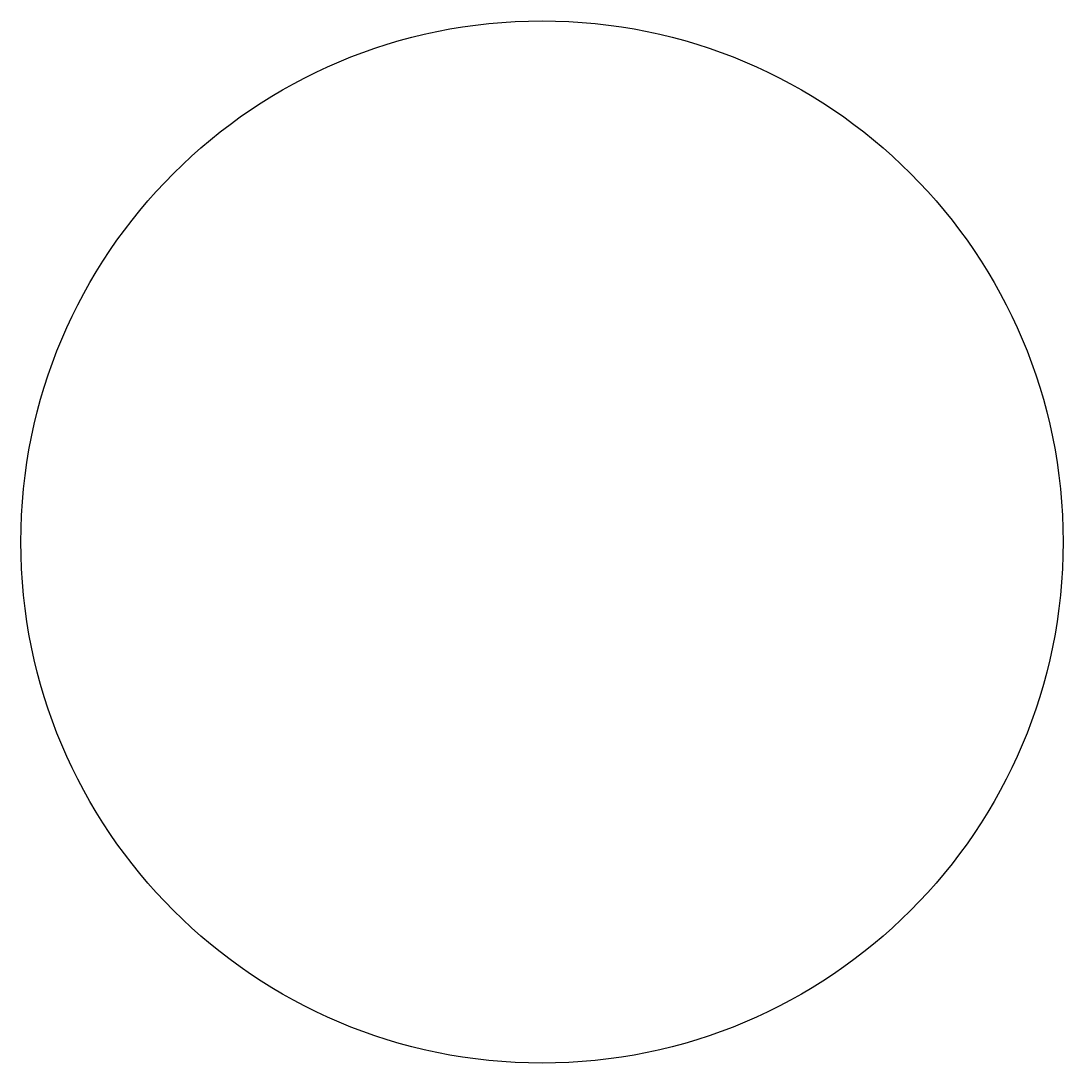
# Model space of a CAD drawing. Extents: x -2.6 to 2.46, y -2.49 to 2.58.
import ezdxf

# ---------------------------------------------------------------- set-up
doc = ezdxf.new("R2010")
doc.units = 0
doc.header["$LTSCALE"] = 10
doc.header["$MEASUREMENT"] = 0
doc.layers.get('0').update_dxf_attribs({"linetype": 'CONTINUOUS'})

msp = doc.modelspace()

# ---------------------------------------------------------------- linework, layer by layer
msp.add_circle((-0.0708, 0.0427), 2.5339)

doc.saveas('drawing.dxf')
